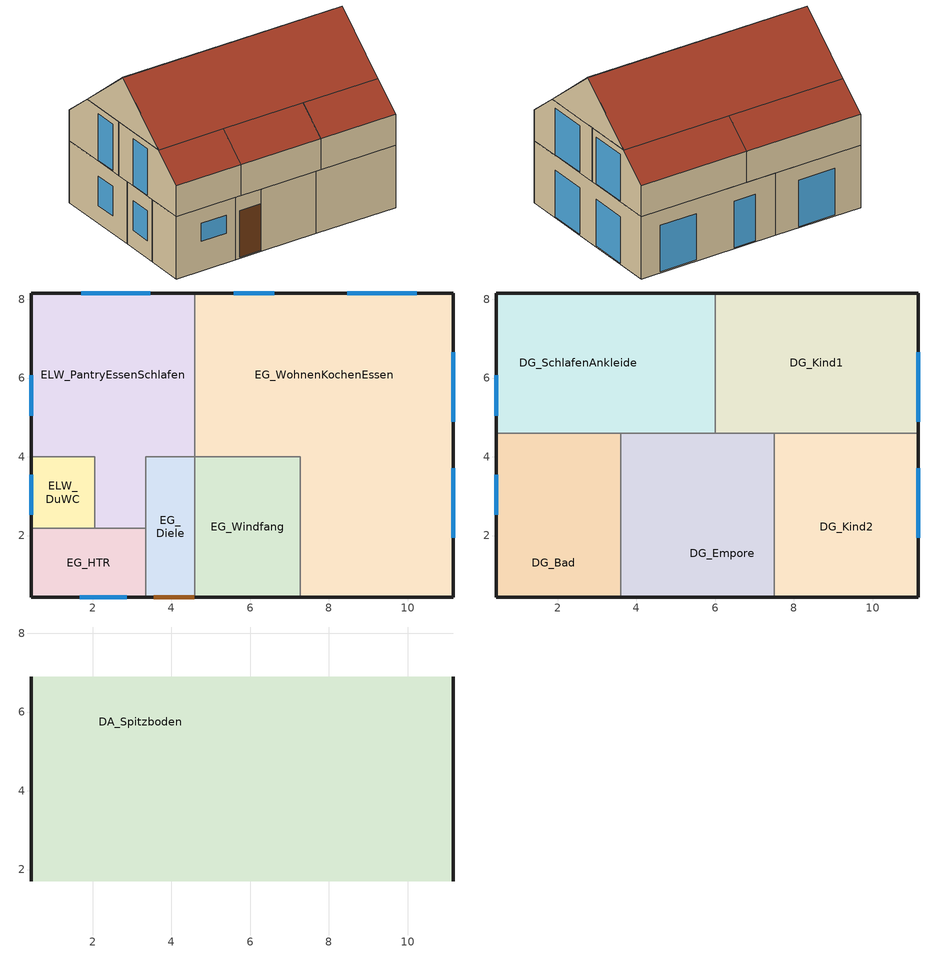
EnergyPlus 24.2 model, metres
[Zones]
EG_WohnenKochenEssen
 floor ground (Bodenplatte): 11.16,8.16 11.16,4 4.6,4 4.6,8.16 z0; 11.16,4 11.16,0.44 7.27,0.44 7.27,4 z0
 wall outside (AW_Putz): 7.27,0.44 11.16,0.44 z0:2.87
 wall outside (AW_Klinker): 11.16,8.16 4.6,8.16 z0:2.87; 11.16,0.44,2.87 11.16,0.44,0 11.16,8.16,0 11.16,8.16,2.87 11.16,6.89,2.87 11.16,4.3,2.87 11.16,1.71,2.87
 wall to EG_Windfang (IW_KS_115): 4.6,4 7.27,4 z0:2.87; 7.27,4,2.87 7.27,4,0 7.27,0.44,0 7.27,0.44,2.87 7.27,1.71,2.87
 wall to ELW_PantryEssenSchlafen (IW_KS_115): 4.6,8.16,2.87 4.6,8.16,0 4.6,4,0 4.6,4,2.87 4.6,4.3,2.87 4.6,6.89,2.87
 window (Fenster_3fach): 11.16,1.95 11.16,3.71 / 11.16,4.89 11.16,6.65 / 6.61,8.16 5.59,8.16 / 10.23,8.16 8.47,8.16 z0.05:2.19
EG_Windfang
 floor ground (Bodenplatte): 7.27,4 7.27,0.44 4.6,0.44 4.6,4 z0
 wall outside (AW_Putz): 4.6,0.44 7.27,0.44 z0:2.87
 wall to EG_Diele (IW_KS_115): 4.6,4,2.87 4.6,4,0 4.6,0.44,0 4.6,0.44,2.87 4.6,1.71,2.87
EG_Diele
 floor ground (Bodenplatte): 4.6,4 4.6,0.44 3.35,0.44 3.35,4 z0
 wall outside (AW_Putz): 3.35,0.44 4.6,0.44 z0:2.87
 wall to ELW_PantryEssenSchlafen (IW_KS_115): 4.6,4 3.35,4 3.35,2.18 z0:2.87
 wall to EG_HTR (IW_KS_115): 3.35,2.18,2.87 3.35,2.18,0 3.35,0.44,0 3.35,0.44,2.87 3.35,1.71,2.87
 door (Haustuer): 3.55,0.44 4.58,0.44 z0.05:2.19
EG_HTR
 floor ground (Bodenplatte): 3.35,2.18 3.35,0.44 0.44,0.44 0.44,2.18 z0
 wall outside (AW_Putz): 0.44,0.44 3.35,0.44 z0:2.87; 0.44,2.18,2.87 0.44,2.18,0 0.44,0.44,0 0.44,0.44,2.87 0.44,1.71,2.87
 wall to ELW_PantryEssenSchlafen (IW_KS_115): 3.35,2.18 2.05,2.18 z0:2.87
 wall to ELW_DuWC (IW_KS_115): 2.05,2.18 0.44,2.18 z0:2.87
 window (Fenster_3fach): 1.67,0.44 2.87,0.44 z1.36:2.19
ELW_PantryEssenSchlafen
 floor ground (Bodenplatte): 4.6,8.16 4.6,4 0.44,4 0.44,8.16 z0; 3.35,4 3.35,2.18 2.05,2.18 2.05,4 z0
 wall outside (AW_Klinker): 4.6,8.16 0.44,8.16 z0:2.87
 wall outside (AW_Putz): 0.44,8.16,2.87 0.44,8.16,0 0.44,4,0 0.44,4,2.87 0.44,4.3,2.87 0.44,6.89,2.87
 wall to ELW_DuWC (IW_KS_115): 0.44,4 2.05,4 2.05,2.18 z0:2.87
 window (Fenster_3fach): 3.47,8.16 1.71,8.16 z0.05:2.19; 0.44,6.07 0.44,5.04 z0.83:2.19
ELW_DuWC
 floor ground (Bodenplatte): 2.05,4 2.05,2.18 0.44,2.18 0.44,4 z0
 wall outside (AW_Putz): 0.44,4 0.44,2.18 z0:2.87
 window (Fenster_3fach): 0.44,3.55 0.44,2.53 z0.83:2.19
DG_SchlafenAnkleide
 floor to EG_WohnenKochenEssen (Decke_DG_Unten): 6,8.16 6,4.6 4.6,4.6 4.6,8.16 z2.87
 floor to ELW_PantryEssenSchlafen (Decke_DG_Unten): 4.6,8.16 4.6,4.6 0.44,4.6 0.44,8.16 z2.87
 wall outside (AW_Drempel): 6,8.16 0.44,8.16 z2.87:4.32
 wall outside (AW_Giebel): 0.44,8.16,4.32 0.44,8.16,2.87 0.44,4.6,2.87 0.44,4.6,5.38 0.44,6.89,5.38
 wall to DG_Bad (IW_Staender_100): 0.44,4.6 3.6,4.6 z2.87:5.38
 wall to DG_Empore (IW_Staender_100): 3.6,4.6 6,4.6 z2.87:5.38
 wall to DG_Kind1 (IW_Staender_100): 6,4.6,5.38 6,4.6,2.87 6,8.16,2.87 6,8.16,4.32 6,6.89,5.38
 window (Fenster_3fach): 0.44,6.07 0.44,5.04 z2.92:5.07
 roof outside (Dach_gedaemmt): 0.44,8.16,4.32 0.44,6.89,5.38 6,6.89,5.38 6,8.16,4.32
DG_Kind1
 floor to EG_WohnenKochenEssen (Decke_DG_Unten): 11.16,8.16 11.16,4.6 6,4.6 6,8.16 z2.87
 wall outside (AW_Giebel): 11.16,4.6,5.38 11.16,4.6,2.87 11.16,8.16,2.87 11.16,8.16,4.32 11.16,6.89,5.38
 wall outside (AW_Drempel): 11.16,8.16 6,8.16 z2.87:4.32
 wall to DG_Empore (IW_Staender_100): 6,4.6 7.5,4.6 z2.87:5.38
 wall to DG_Kind2 (IW_Staender_100): 7.5,4.6 11.16,4.6 z2.87:5.38
 window (Fenster_3fach): 11.16,4.89 11.16,6.65 z2.92:5.07
 roof outside (Dach_gedaemmt): 6,8.16,4.32 6,6.89,5.38 11.16,6.89,5.38 11.16,8.16,4.32
DG_Bad
 floor to EG_Diele (Decke_DG_Unten): 3.6,4 3.6,0.44 3.35,0.44 3.35,4 z2.87
 floor to EG_HTR (Decke_DG_Unten): 3.35,2.18 3.35,0.44 0.44,0.44 0.44,2.18 z2.87
 floor to ELW_PantryEssenSchlafen (Decke_DG_Unten): 3.6,4.6 3.6,4 0.44,4 0.44,4.6 z2.87; 3.35,4 3.35,2.18 2.05,2.18 2.05,4 z2.87
 floor to ELW_DuWC (Decke_DG_Unten): 2.05,4 2.05,2.18 0.44,2.18 0.44,4 z2.87
 wall outside (AW_Drempel): 0.44,0.44 3.6,0.44 z2.87:4.32
 wall outside (AW_Giebel): 0.44,4.6,5.38 0.44,4.6,2.87 0.44,0.44,2.87 0.44,0.44,4.32 0.44,1.71,5.38 0.44,4.3,5.38
 wall to DG_Empore (IW_Staender_100): 3.6,0.44,4.32 3.6,0.44,2.87 3.6,4.6,2.87 3.6,4.6,5.38 3.6,4.3,5.38 3.6,1.71,5.38
 window (Fenster_3fach): 0.44,3.55 0.44,2.53 z2.92:5.07
 roof outside (Dach_gedaemmt): 0.44,1.71,5.38 0.44,0.44,4.32 3.6,0.44,4.32 3.6,1.71,5.38
DG_Empore
 floor to EG_WohnenKochenEssen (Decke_DG_Unten): 7.5,4.6 7.5,4 4.6,4 4.6,4.6 z2.87; 7.5,4 7.5,0.44 7.27,0.44 7.27,4 z2.87
 floor to EG_Windfang (Air Wall): 7.27,2.5 7.27,0.6 5.1,0.6 5.1,2.5 z2.87
 floor to EG_Windfang (Decke_DG_Unten): 5.1,4 5.1,0.44 4.6,0.44 4.6,4 z2.87; 7.27,0.6 7.27,0.44 5.1,0.44 5.1,0.6 z2.87; 7.27,4 7.27,2.5 5.1,2.5 5.1,4 z2.87
 floor to EG_Diele (Decke_DG_Unten): 4.6,4 4.6,0.44 3.6,0.44 3.6,4 z2.87
 floor to ELW_PantryEssenSchlafen (Decke_DG_Unten): 4.6,4.6 4.6,4 3.6,4 3.6,4.6 z2.87
 wall outside (AW_Drempel): 3.6,0.44 7.5,0.44 z2.87:4.32
 wall to DG_Kind2 (IW_Staender_100): 7.5,0.44,4.32 7.5,0.44,2.87 7.5,4.6,2.87 7.5,4.6,5.38 7.5,4.3,5.38 7.5,1.71,5.38
 roof outside (Dach_gedaemmt): 3.6,1.71,5.38 3.6,0.44,4.32 7.5,0.44,4.32 7.5,1.71,5.38
DG_Kind2
 floor to EG_WohnenKochenEssen (Decke_DG_Unten): 11.16,4.6 11.16,4 7.5,4 7.5,4.6 z2.87; 11.16,4 11.16,0.44 7.5,0.44 7.5,4 z2.87
 wall outside (AW_Drempel): 7.5,0.44 11.16,0.44 z2.87:4.32
 wall outside (AW_Giebel): 11.16,0.44,4.32 11.16,0.44,2.87 11.16,4.6,2.87 11.16,4.6,5.38 11.16,4.3,5.38 11.16,1.71,5.38
 window (Fenster_3fach): 11.16,1.95 11.16,3.71 z2.92:5.07
 roof outside (Dach_gedaemmt): 7.5,1.71,5.38 7.5,0.44,4.32 11.16,0.44,4.32 11.16,1.71,5.38
DA_Spitzboden
 floor to DG_SchlafenAnkleide (Kehlbalken_Unten): 6,6.89 6,4.6 0.44,4.6 0.44,6.89 z5.38
 floor to DG_Kind1 (Kehlbalken_Unten): 11.16,6.89 11.16,4.6 6,4.6 6,6.89 z5.38
 floor to DG_Bad (Kehlbalken_Unten): 3.6,4.6 3.6,1.71 0.44,1.71 0.44,4.6 z5.38
 floor to DG_Empore (Kehlbalken_Unten): 7.5,4.6 7.5,1.71 3.6,1.71 3.6,4.6 z5.38
 floor to DG_Kind2 (Kehlbalken_Unten): 11.16,4.6 11.16,1.71 7.5,1.71 7.5,4.6 z5.38
 wall outside (AW_Giebel_kalt): 0.44,6.89,5.38 0.44,1.71,5.38 0.44,4.3,7.55; 11.16,1.71,5.38 11.16,6.89,5.38 11.16,4.3,7.55
 roof outside (Dach_kalt): 0.44,4.3,7.55 0.44,1.71,5.38 11.16,1.71,5.38 11.16,4.3,7.55; 0.44,6.89,5.38 0.44,4.3,7.55 11.16,4.3,7.55 11.16,6.89,5.38
[Building]
Viebrockhaus Maxime 300 mit ELW: North Axis {deg}=225; Terrain=City; Loads Convergence Tolerance Value {W}=0.04; Temperature Convergence Tolerance Value {deltaC}=0.4; Solar Distribution=FullExterior; Maximum Number of Warmup Days=25; Minimum Number of Warmup Days=6
[Site:Location]
Potsdam: Latitude {deg}=52.4958; Longitude {deg}=13.0614; Time Zone {hr}=1; Elevation {m}=32
[SizingPeriod:DesignDay] Day of Month=21; Humidity Condition Type=Wetbulb; Barometric Pressure {Pa}=101100; Rain Indicator=No; Snow Indicator=No; Daylight Saving Time Indicator=No; Solar Model Indicator=ASHRAEClearSky
Name | Month | Day Type | Maximum Dry-Bulb Temperature {C} | Daily Dry-Bulb Temperature Range {deltaC} | Wetbulb or DewPoint at Maximum Dry-Bulb {C} | Wind Speed {m/s} | Wind Direction {deg} | Sky Clearness
Winter Auslegungstag -7.4C | 12 | WinterDesignDay | -7.4 | 0 | -7.4 | 2.3 | 180 | 0
Sommer Auslegungstag 30C | 7 | SummerDesignDay | 30 | 9 | 20 | 2.5 | 230 | 1
[Site:GroundTemperature:BuildingSurface]
9.2, 9.2, 9.2, 9.2, 9.2, 9.2, 9.2, 9.2, 9.2, 9.2, 9.2, 9.2
[Material] Thermal Absorptance=0.9; Solar Absorptance=0.6; Visible Absorptance=0.6
Name | Roughness | Thickness {m} | Conductivity {W/m-K} | Density {kg/m3} | Specific Heat {J/kg-K}
Klinker_Verblender | Rough | 0.115 | 0.96 | 1900 | 880
Aussenputz_020 | Rough | 0.02 | 0.87 | 1800 | 1000
Kalksandstein_175 | MediumRough | 0.175 | 0.99 | 1800 | 1000
Gipsputz_010 | Smooth | 0.01 | 0.51 | 1200 | 1000
Gipsplatte_0125 | Smooth | 0.0125 | 0.25 | 800 | 1000
OSB_015 | MediumSmooth | 0.015 | 0.13 | 650 | 1700
Holzschalung_022 | MediumRough | 0.022 | 0.13 | 500 | 1600
Dachziegel_020 | Rough | 0.02 | 1 | 2000 | 800
Stahlbeton_220 | MediumRough | 0.22 | 2.3 | 2300 | 1000
Stahlbeton_200 | MediumRough | 0.2 | 2.3 | 2300 | 1000
Estrich_060 | MediumRough | 0.06 | 1.4 | 2000 | 1000
Bodenbelag_010 | MediumSmooth | 0.01 | 0.17 | 1200 | 1400
Daemmung_AW_Putz; Daemmung_AW_Drempel | Smooth | 0.2 | 0.03413 | 40 | 1030
Daemmung_AW_Klinker | Smooth | 0.18 | 0.03768 | 40 | 1030
Daemmung_AW_Giebel | Smooth | 0.18 | 0.03317 | 40 | 1030
Daemmung_Dach_gedaemmt | Smooth | 0.26 | 0.04156 | 40 | 1030
Daemmung_Kehlbalken_Unten | Smooth | 0.26 | 0.04162 | 40 | 1030
Daemmung_Bodenplatte | Smooth | 0.18 | 0.04299 | 40 | 1030
Daemmung_Decke_DG_Unten | Smooth | 0.08 | 0.04386 | 40 | 1030
Daemmung_IW_KS_115 | Smooth | 0.115 | 0.10183 | 40 | 1030
Daemmung_IW_Staender_100 | Smooth | 0.075 | 0.07019 | 40 | 1030
Daemmung_Haustuer | Smooth | 0.07 | 0.08434 | 40 | 1030
[Material:AirGap]
Name | Thermal Resistance {m2-K/W}
Dachbelueftung_R020 | 0.2
Luftschicht_R015 | 0.15
[WindowMaterial:SimpleGlazingSystem]
Glas_3fach_Uw067: U-Factor {W/m2-K}=0.67; Solar Heat Gain Coefficient=0.5; Visible Transmittance=0.7
[Construction]
AW_Putz: Aussenputz_020, Daemmung_AW_Putz, Kalksandstein_175, Gipsputz_010
AW_Klinker: Klinker_Verblender, Daemmung_AW_Klinker, Kalksandstein_175, Gipsputz_010
AW_Giebel: Klinker_Verblender, Daemmung_AW_Giebel, OSB_015, Gipsplatte_0125
AW_Drempel: Aussenputz_020, Daemmung_AW_Drempel, Kalksandstein_175, Gipsputz_010
Dach_gedaemmt: Dachziegel_020, Dachbelueftung_R020, Daemmung_Dach_gedaemmt, Gipsplatte_0125
Kehlbalken_Unten: Gipsplatte_0125, Daemmung_Kehlbalken_Unten, Holzschalung_022
Bodenplatte: Daemmung_Bodenplatte, Stahlbeton_200, Estrich_060, Bodenbelag_010
Decke_DG_Unten: Gipsputz_010, Stahlbeton_220, Daemmung_Decke_DG_Unten, Estrich_060, Bodenbelag_010
IW_KS_115: Gipsputz_010, Daemmung_IW_KS_115, Gipsputz_010
IW_Staender_100: Gipsplatte_0125, Daemmung_IW_Staender_100, Gipsplatte_0125
Haustuer: Daemmung_Haustuer
AW_Giebel_kalt: Klinker_Verblender, Luftschicht_R015, Holzschalung_022
Dach_kalt: Dachziegel_020, Dachbelueftung_R020, Holzschalung_022
Fenster_3fach: Glas_3fach_Uw067
[Construction:AirBoundary]
Air Wall: SimpleMixing, 0.5
[Zone] Type=1; Multiplier=1; Ceiling Height {m}=autocalculate; Floor Area {m2}=autocalculate
Name | Volume {m3} | Part of Total Floor Area
EG_WohnenKochenEssen | 103.2564 | Yes
EG_Windfang | 23.8581 | Yes
EG_Diele | 11.1695 | Yes
EG_HTR | 12.7091 | Yes
ELW_PantryEssenSchlafen | 49.3757 | Yes
ELW_DuWC | 7.3548 | Yes
DG_SchlafenAnkleide | 45.9242 | Yes
DG_Kind1 | 42.6203 | Yes
DG_Bad | 30.8597 | Yes
DG_Empore | 38.0864 | Yes
DG_Kind2 | 35.7426 | Yes
DA_Spitzboden | autocalculate | No
[ZoneInfiltration:DesignFlowRate] Schedule=Continuous; Design Flow Rate Calculation Method=AirChanges/Hour; Constant Term Coefficient=1
Name | Zone or ZoneList or Space or SpaceList | Air Changes per Hour {1/hr}
EG_WohnenKochenEssen | EG_WohnenKochenEssen | 0.05
EG_Windfang | EG_Windfang | 0.05
EG_Diele | EG_Diele | 0.05
EG_HTR | EG_HTR | 0.05
ELW_PantryEssenSchlafen | ELW_PantryEssenSchlafen | 0.05
ELW_DuWC | ELW_DuWC | 0.05
DG_SchlafenAnkleide | DG_SchlafenAnkleide | 0.05
DG_Kind1 | DG_Kind1 | 0.05
DG_Bad | DG_Bad | 0.05
DG_Empore | DG_Empore | 0.05
DG_Kind2 | DG_Kind2 | 0.05
DA_Spitzboden | DA_Spitzboden | 3
[Schedule:Compact]
Continuous: Through: 12/31, For: AllDays, Until: 24:00, 1
